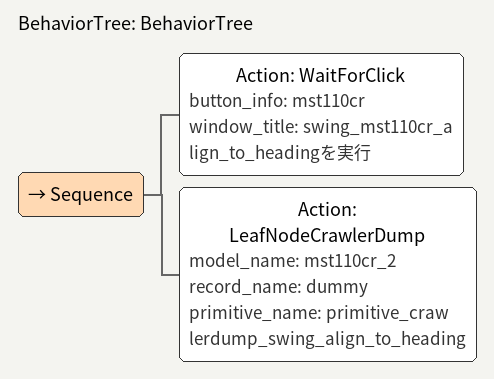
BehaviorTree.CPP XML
<?xml version="1.0"?>
<root main_tree_to_execute="BehaviorTree">
    <BehaviorTree ID="BehaviorTree">
        <Sequence>
            <Action ID="WaitForClick" button_info="mst110cr" window_title="swing_mst110cr_align_to_headingを実行"/>
            <Action  model_name="mst110cr_2" ID="LeafNodeCrawlerDump" record_name="dummy" primitive_name="primitive_crawlerdump_swing_align_to_heading"/>
        </Sequence>
    </BehaviorTree>
</root>
